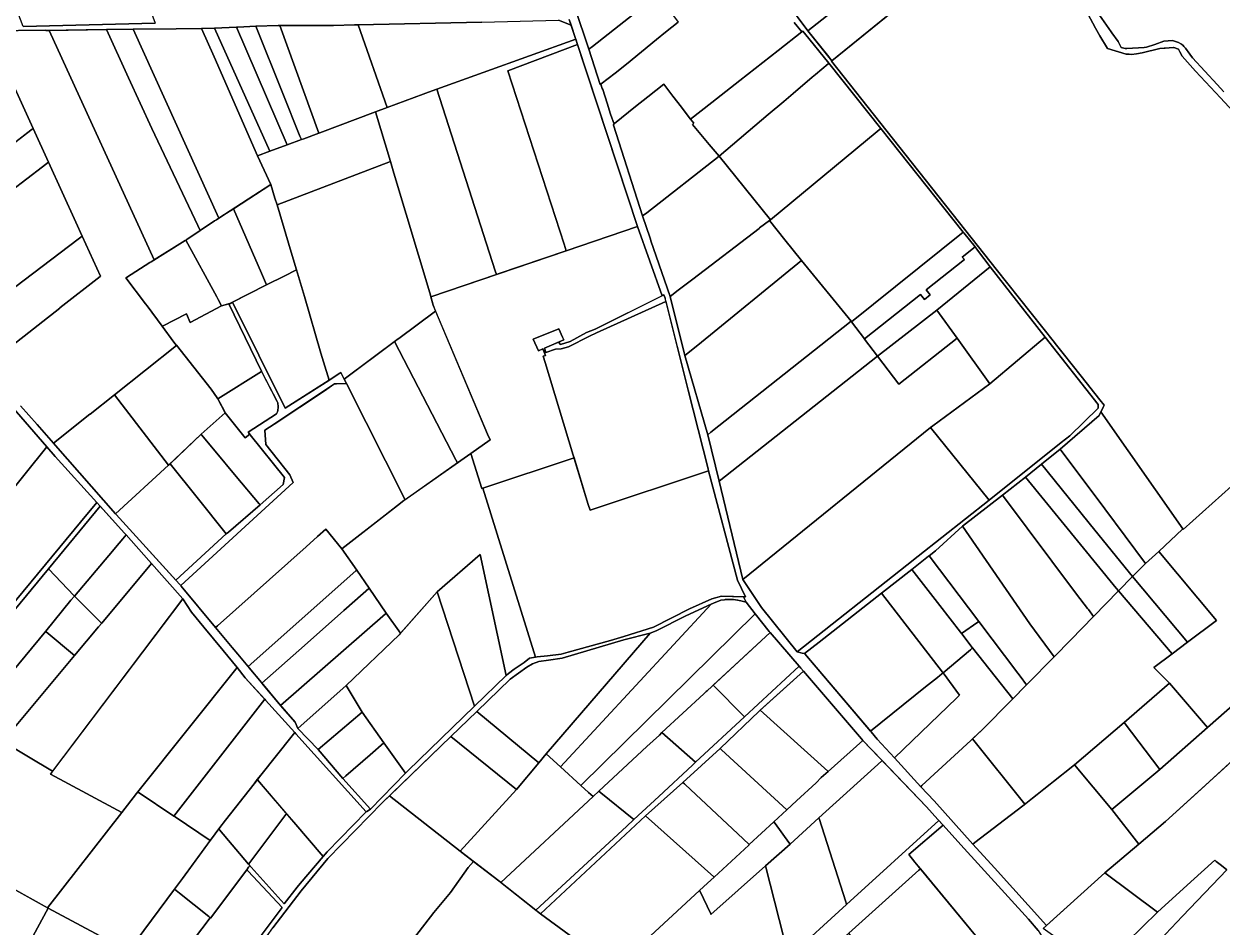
# Model space of a CAD drawing. Header units: metres. Extents: x 3 to 1005126, y 39 to 4383651.
# Drawn here: x 489042 to 489941, y 4372436 to 4373113 of the extents above; entities that cross this region are included whole.
import ezdxf

# ---------------------------------------------------------------- set-up
doc = ezdxf.new("R2010")
doc.units = ezdxf.units.M
doc.header["$MEASUREMENT"] = 0
doc.layers.add('TM_Llucmajor', color=7, linetype='Continuous')

msp = doc.modelspace()

# ---------------------------------------------------------------- linework, layer by layer
at = {"layer": 'TM_Llucmajor', "linetype": 'Continuous', "flags": 128}
for points in [[(489466.12, 4373094.5), (489445.06, 4373157.27), (489450.49, 4373161.55), (489488.74, 4373191.67), (489533.28, 4373226.75), (489571.75, 4373181.28), (489570.03, 4373179.78), (489522.2, 4373138.72), (489518.29, 4373135.37), (489512.29, 4373130.65), (489488.84, 4373112.22), (489468.9, 4373096.55), (489466.12, 4373094.5)], [(489630.4, 4373108.35), (489615.32, 4373128.91), (489714.5, 4373206.48), (489741.93, 4373227.94), (489742.4, 4373227.52), (489761.41, 4373211.35), (489630.4, 4373108.35)], [(489648.49, 4373085.86), (489630.4, 4373108.35), (489761.41, 4373211.35), (489762.09, 4373210.85), (489764.23, 4373209.04), (489776.24, 4373199.17), (489782.16, 4373194.3), (489648.49, 4373085.86)], [(489041.53, 4373111.61), (489019.68, 4373168.96), (489119.63, 4373171.32), (489140.74, 4373114.18), (489041.53, 4373111.61)], [(489474.78, 4373067.93), (489466.12, 4373094.5), (489468.9, 4373096.55), (489488.84, 4373112.22), (489512.29, 4373130.65), (489518.29, 4373135.37), (489533.29, 4373114.9), (489523.79, 4373107.27), (489517.06, 4373101.82), (489494.39, 4373083.35), (489486.02, 4373076.64), (489475.49, 4373068.49), (489475.15, 4373068.22), (489474.78, 4373067.93)], [(489216.29, 4373111.76), (489236.51, 4373061.33), (489249.36, 4373029.26), (489250.41, 4373026.65), (489239.81, 4373022.8), (489201.78, 4373111.08), (489202.78, 4373111.12), (489216.29, 4373111.76)], [(489236.51, 4373061.33), (489216.29, 4373111.76), (489233.03, 4373112.31), (489234.39, 4373112.35), (489263.59, 4373031.46), (489252.23, 4373027.32), (489250.41, 4373026.65), (489249.36, 4373029.26), (489236.51, 4373061.33)], [(489290.3, 4373112.71), (489293.11, 4373112.77), (489314.77, 4373050.87), (489306.12, 4373047.6), (489264.41, 4373031.76), (489263.59, 4373031.46), (489234.39, 4373112.35), (489274.6, 4373112.35), (489290.3, 4373112.71)], [(489314.77, 4373050.87), (489293.11, 4373112.77), (489385.79, 4373114.9), (489443.49, 4373116.22), (489452.91, 4373112.47), (489456.18, 4373102.55), (489456.34, 4373102.08), (489351.98, 4373064.49), (489345.8, 4373062.23), (489341.75, 4373060.75), (489314.77, 4373050.87)], [(489140.02, 4372936.38), (489061.15, 4373108.68), (489104.07, 4373109.3), (489120.72, 4373073.11), (489138.23, 4373035.06), (489172.68, 4372962.21), (489174.13, 4372959.05), (489174.48, 4372958.4), (489164.4, 4372951.69), (489164.32, 4372951.64), (489163.67, 4372951.24), (489163.33, 4372951.02), (489140.02, 4372936.38)], [(489186.75, 4372966.44), (489185.3, 4372965.59), (489174.48, 4372958.4), (489174.13, 4372959.05), (489172.68, 4372962.21), (489138.23, 4373035.06), (489120.72, 4373073.11), (489104.07, 4373109.3), (489124.1, 4373109.51), (489188.59, 4372967.64), (489186.75, 4372966.44)], [(489188.59, 4372967.64), (489124.1, 4373109.51), (489156.48, 4373109.84), (489175.49, 4373110.04), (489175.5, 4373110.04), (489184.87, 4373088.77), (489217.58, 4373014.53), (489227.41, 4372993.08), (489188.59, 4372967.64)], [(489185.12, 4373110.42), (489185.34, 4373110.43), (489226.89, 4373018.01), (489226.7, 4373017.94), (489217.58, 4373014.53), (489184.87, 4373088.77), (489175.5, 4373110.04), (489185.12, 4373110.42)], [(489226.89, 4373018.01), (489185.34, 4373110.43), (489201.78, 4373111.08), (489239.81, 4373022.8), (489226.89, 4373018.01)], [(489627.95, 4373106.56), (489646.15, 4373084), (489645.72, 4373083.63), (489636.24, 4373075.57), (489633.79, 4373073.48), (489619.47, 4373061.3), (489612.51, 4373055.38), (489600.87, 4373045.48), (489564.02, 4373014.14), (489556.55, 4373023), (489543.84, 4373038.07), (489544.92, 4373038.94), (489542.51, 4373042.06), (489558.4, 4373054.58), (489579.44, 4373071.02), (489608.24, 4373093.48), (489625.98, 4373107.46), (489626.77, 4373108.08), (489627.95, 4373106.56)], [(489456.34, 4373102.08), (489457.67, 4373098.02), (489405.35, 4373078.4), (489447.65, 4372948.19), (489449.26, 4372943.25), (489398.05, 4372925.82), (489396.85, 4372925.42), (489395.94, 4372928.23), (489351.98, 4373064.49), (489456.34, 4373102.08)], [(489457.67, 4373098.02), (489502.72, 4372961.45), (489449.26, 4372943.25), (489447.65, 4372948.19), (489405.35, 4373078.4), (489457.67, 4373098.02)], [(489602.44, 4372966.44), (489564.02, 4373014.14), (489600.87, 4373045.48), (489612.51, 4373055.38), (489619.47, 4373061.3), (489633.79, 4373073.48), (489636.24, 4373075.57), (489645.72, 4373083.63), (489646.15, 4373084), (489685.3, 4373035.04), (489682.62, 4373032.83), (489602.44, 4372966.44)], [(489032.92, 4373070.8), (489049.22, 4373034.94), (489047.47, 4373033.79), (489016.57, 4373010.03), (488994.9, 4373056.3), (488996.52, 4373056.91), (489007.06, 4373060.91), (489011.5, 4373062.59), (489031.89, 4373070.33), (489032.92, 4373070.8)], [(489543.84, 4373038.07), (489556.55, 4373023), (489564.02, 4373014.14), (489509.68, 4372971.69), (489506.34, 4372969.48), (489484.64, 4373037.62), (489484.55, 4373037.92), (489485.09, 4373038.36), (489485.43, 4373038.64), (489501.26, 4373051.48), (489510.48, 4373058.75), (489522.34, 4373068.2), (489529.29, 4373059.16), (489535.63, 4373051.02), (489540.71, 4373044.37), (489542.51, 4373042.06), (489544.92, 4373038.94), (489543.84, 4373038.07)], [(489395.94, 4372928.23), (489396.85, 4372925.42), (489347.64, 4372908.67), (489346.88, 4372911.55), (489338.35, 4372940), (489319.89, 4373001.54), (489317.26, 4373010.32), (489306.12, 4373047.6), (489314.77, 4373050.87), (489341.75, 4373060.75), (489345.8, 4373062.23), (489351.98, 4373064.49), (489395.94, 4372928.23)], [(489227.41, 4372993.08), (489217.58, 4373014.53), (489226.7, 4373017.94), (489239.81, 4373022.8), (489250.41, 4373026.65), (489252.23, 4373027.32), (489263.59, 4373031.46), (489264.41, 4373031.76), (489306.12, 4373047.6), (489317.26, 4373010.32), (489232.17, 4372977.64), (489230.64, 4372982.73), (489227.41, 4372993.08)], [(488992.9, 4372957.84), (488992.46, 4372957.5), (488955.93, 4372929.4), (488953.24, 4372927.33), (488952.18, 4372926.52), (488934.51, 4372946.89), (488958.67, 4372965.39), (488973.15, 4372976.62), (488985.11, 4372985.9), (488984.51, 4372985.37), (489047.47, 4373033.79), (489049.22, 4373034.94), (489060.68, 4373009.73), (489056.16, 4373006.27), (489020.75, 4372979.27), (488992.9, 4372957.84)], [(489613.25, 4372951.56), (489601.7, 4372965.89), (489602.44, 4372966.44), (489682.62, 4373032.83), (489685.3, 4373035.04), (489747.14, 4372957.3), (489663.25, 4372889.97), (489662.96, 4372890.35), (489625.86, 4372935.93), (489613.25, 4372951.56)], [(489512.17, 4372952.58), (489506.34, 4372969.48), (489509.68, 4372971.69), (489564.02, 4373014.14), (489602.44, 4372966.44), (489601.7, 4372965.89), (489594.34, 4372960.39), (489593.87, 4372960.03), (489544.11, 4372921.88), (489533.29, 4372913.57), (489527.22, 4372908.92), (489516.8, 4372939.15), (489512.77, 4372950.82), (489512.74, 4372950.92), (489512.17, 4372952.58)], [(489028.94, 4372910.91), (488992.9, 4372957.84), (489020.75, 4372979.27), (489056.16, 4373006.27), (489060.68, 4373009.73), (489081.08, 4372964.82), (489085.88, 4372954.26), (489085.81, 4372954.21), (489083, 4372951.99), (489028.94, 4372910.91)], [(489271.68, 4372846.46), (489271.3, 4372846.21), (489267, 4372859.91), (489264.97, 4372866.39), (489252.84, 4372909.03), (489246.81, 4372929.02), (489244.33, 4372937.28), (489240.82, 4372948.92), (489232.17, 4372977.64), (489317.26, 4373010.32), (489319.89, 4373001.54), (489338.35, 4372940), (489346.88, 4372911.55), (489349.34, 4372902.33), (489351.15, 4372898.02), (489323.68, 4372877.51), (489323.1, 4372877.08), (489282.59, 4372846.84), (489280.06, 4372851.84), (489279.38, 4372851.39), (489273.49, 4372847.61), (489271.68, 4372846.46)], [(489232.17, 4372977.64), (489240.82, 4372948.92), (489244.33, 4372937.28), (489246.81, 4372929.02), (489246.21, 4372928.72), (489237.95, 4372924.52), (489224.31, 4372917.58), (489222.8, 4372921.06), (489220.43, 4372926.53), (489199.5, 4372974.79), (489227.41, 4372993.08), (489230.64, 4372982.73), (489232.17, 4372977.64)], [(489196.79, 4372903.59), (489190.62, 4372901.95), (489188.07, 4372906.61), (489186.94, 4372908.69), (489163.67, 4372951.24), (489164.32, 4372951.64), (489164.4, 4372951.69), (489185.3, 4372965.59), (489186.75, 4372966.44), (489188.59, 4372967.64), (489192.04, 4372969.9), (489192.37, 4372970.12), (489199.5, 4372974.79), (489220.43, 4372926.53), (489222.8, 4372921.06), (489224.31, 4372917.58), (489196.79, 4372903.59)], [(489390.21, 4372805.52), (489349.34, 4372902.33), (489347.64, 4372908.67), (489449.26, 4372943.25), (489502.72, 4372961.45), (489521.12, 4372909.38), (489470.96, 4372884.41), (489464.39, 4372881.78), (489452.21, 4372875.21), (489444.92, 4372872.82), (489443.31, 4372874.59), (489447.39, 4372876.36), (489446.46, 4372878.39), (489443.63, 4372884.57), (489424.43, 4372876.9), (489428.37, 4372868.06), (489431.76, 4372869.57), (489433.64, 4372864.67), (489431.99, 4372864.05), (489433.41, 4372859.35), (489454.4, 4372789.95), (489455.08, 4372787.71), (489386.52, 4372764.96), (489385.87, 4372764.74), (489377.51, 4372791.04), (489392.01, 4372801.26), (489390.21, 4372805.52)], [(489537.72, 4372866.56), (489527.22, 4372908.92), (489533.29, 4372913.57), (489544.11, 4372921.88), (489593.87, 4372960.03), (489594.34, 4372960.39), (489601.7, 4372965.89), (489613.25, 4372951.56), (489625.86, 4372935.93), (489548, 4372872.43), (489538.27, 4372864.65), (489537.72, 4372866.56)], [(489085.88, 4372954.26), (489099.59, 4372924.09), (489099.32, 4372923.88), (489069.23, 4372900.32), (489069.18, 4372900.28), (489013.16, 4372856.42), (489001.85, 4372870.11), (488999.4, 4372874.28), (488992.31, 4372882.43), (489028.94, 4372910.91), (489083, 4372951.99), (489085.81, 4372954.21), (489085.88, 4372954.26)], [(489146.01, 4372886.59), (489134.73, 4372901.89), (489133.48, 4372903.52), (489118.63, 4372922.93), (489119.18, 4372923.28), (489136.81, 4372934.36), (489137.67, 4372934.9), (489163.33, 4372951.02), (489163.67, 4372951.24), (489186.94, 4372908.69), (489188.07, 4372906.61), (489190.62, 4372901.95), (489167.09, 4372889.51), (489164.19, 4372895.84), (489146.24, 4372886.71), (489146.01, 4372886.59)], [(489673.04, 4372877.14), (489663.25, 4372889.97), (489747.14, 4372957.3), (489747.52, 4372956.83), (489756, 4372946.22), (489746.39, 4372938.56), (489747.98, 4372936.57), (489719.28, 4372913.81), (489722.31, 4372910.26), (489718.1, 4372906.69), (489714.96, 4372910.38), (489673.04, 4372877.14)], [(489673.14, 4372877), (489673.04, 4372877.14), (489714.96, 4372910.38), (489718.1, 4372906.69), (489722.31, 4372910.26), (489719.28, 4372913.81), (489747.98, 4372936.57), (489746.39, 4372938.56), (489756, 4372946.22), (489757.96, 4372943.77), (489767.42, 4372931.13), (489727.21, 4372898.69), (489682.69, 4372864.05), (489673.14, 4372877)], [(489555.4, 4372805.15), (489538.27, 4372864.65), (489548, 4372872.43), (489625.86, 4372935.93), (489662.96, 4372890.35), (489557.82, 4372807.06), (489555.4, 4372805.15)], [(489271.3, 4372846.21), (489238.32, 4372825.01), (489198.68, 4372904.56), (489224.31, 4372917.58), (489237.95, 4372924.52), (489246.21, 4372928.72), (489246.81, 4372929.02), (489252.84, 4372909.03), (489264.97, 4372866.39), (489267, 4372859.91), (489271.3, 4372846.21)], [(489742.61, 4372877.61), (489727.21, 4372898.69), (489767.42, 4372931.13), (489808.51, 4372878.28), (489766.99, 4372843.49), (489742.61, 4372877.61)], [(489238.32, 4372825.01), (489271.68, 4372846.46), (489273.49, 4372847.61), (489279.38, 4372851.39), (489280.06, 4372851.84), (489282.59, 4372846.84), (489284.22, 4372843.6), (489276.69, 4372843.33), (489275.4, 4372843.28), (489273.1, 4372841.76), (489229.92, 4372813.21), (489223.12, 4372808.72), (489223.69, 4372797.93), (489241.66, 4372775.02), (489244.28, 4372769.26), (489159.86, 4372691.9), (489159.67, 4372692.14), (489158.91, 4372693.08), (489156.3, 4372695.95), (489194.09, 4372730.7), (489195.63, 4372732.03), (489219.45, 4372752.63), (489236.81, 4372767.9), (489236.83, 4372767.92), (489237.74, 4372772.98), (489211.98, 4372805.15), (489210.42, 4372807.09), (489231.84, 4372820.86), (489232.44, 4372822.26), (489232.77, 4372823.38), (489232.85, 4372823.74), (489233.06, 4372825.25), (489233.08, 4372826.78), (489232.89, 4372828.3), (489232.71, 4372829.13), (489232.22, 4372830.08), (489220.43, 4372852.96), (489196.09, 4372903.41), (489196.79, 4372903.59), (489197.16, 4372903.78), (489198.68, 4372904.56), (489238.32, 4372825.01)], [(489523.96, 4372905.16), (489540.75, 4372838.71), (489555.71, 4372779.47), (489556.08, 4372778), (489467.16, 4372748.48), (489465.66, 4372752.73), (489454.4, 4372789.95), (489433.41, 4372859.35), (489431.99, 4372864.05), (489433.64, 4372864.67), (489431.76, 4372869.57), (489428.37, 4372868.06), (489424.43, 4372876.9), (489443.63, 4372884.57), (489446.46, 4372878.39), (489447.39, 4372876.36), (489432.86, 4372870.06), (489433.93, 4372866.93), (489441.1, 4372869.48), (489445.28, 4372869.72), (489451.01, 4372871.03), (489466.57, 4372879.19), (489472.04, 4372881.66), (489523.96, 4372905.16)], [(489522.55, 4372910.09), (489522.93, 4372908.89), (489523.34, 4372907.61), (489523.56, 4372906.76), (489523.96, 4372905.16), (489472.04, 4372881.66), (489466.57, 4372879.19), (489451.01, 4372871.03), (489445.28, 4372869.72), (489441.1, 4372869.48), (489433.93, 4372866.93), (489432.86, 4372870.06), (489443.31, 4372874.59), (489444.92, 4372872.82), (489452.21, 4372875.21), (489464.39, 4372881.78), (489470.96, 4372884.41), (489522.55, 4372910.09)], [(489190.62, 4372901.95), (489196.09, 4372903.41), (489220.43, 4372852.96), (489220.58, 4372852.66), (489187.65, 4372832.2), (489187.26, 4372832.93), (489182.73, 4372839.26), (489156.84, 4372872.27), (489156.66, 4372872.13), (489154.81, 4372874.65), (489146.01, 4372886.59), (489146.24, 4372886.71), (489164.19, 4372895.84), (489167.09, 4372889.51), (489190.62, 4372901.95)], [(489390.21, 4372805.52), (489392.01, 4372801.26), (489377.51, 4372791.04), (489367.65, 4372784.09), (489366.47, 4372786.37), (489320.44, 4372875.1), (489323.1, 4372877.08), (489323.68, 4372877.51), (489351.15, 4372898.02), (489390.21, 4372805.52)], [(489698.72, 4372843.15), (489682.69, 4372864.05), (489727.21, 4372898.69), (489742.61, 4372877.61), (489698.72, 4372843.15)], [(489564.08, 4372770.44), (489555.4, 4372805.15), (489557.82, 4372807.06), (489662.96, 4372890.35), (489663.25, 4372889.97), (489673.04, 4372877.14), (489673.14, 4372877), (489682.69, 4372864.05), (489564.08, 4372770.44)], [(489581.73, 4372696.54), (489564.08, 4372770.44), (489682.69, 4372864.05), (489698.72, 4372843.15), (489742.61, 4372877.61), (489766.99, 4372843.49), (489724.29, 4372811.83), (489722.64, 4372810.5), (489581.73, 4372696.54)], [(489766.6, 4372756), (489722.64, 4372810.5), (489724.29, 4372811.83), (489766.99, 4372843.49), (489808.51, 4372878.28), (489848.28, 4372827.81), (489848.45, 4372824.99), (489827.01, 4372804.43), (489820.59, 4372799.27), (489766.6, 4372756)], [(489187.65, 4372832.2), (489192.38, 4372823.37), (489193.33, 4372821.59), (489175.12, 4372805.49), (489150.71, 4372782.29), (489110.25, 4372835.21), (489156.66, 4372872.13), (489156.84, 4372872.27), (489182.73, 4372839.26), (489187.26, 4372832.93), (489187.65, 4372832.2)], [(489284.22, 4372843.6), (489282.59, 4372846.84), (489320.44, 4372875.1), (489366.47, 4372786.37), (489367.65, 4372784.09), (489328.33, 4372756.37), (489284.22, 4372843.6)], [(489208.16, 4372802.79), (489193.33, 4372821.59), (489187.65, 4372832.2), (489220.58, 4372852.66), (489232.22, 4372830.08), (489232.71, 4372829.13), (489232.89, 4372828.3), (489233.08, 4372826.78), (489233.06, 4372825.25), (489232.85, 4372823.74), (489232.77, 4372823.38), (489232.44, 4372822.26), (489231.84, 4372820.86), (489210.42, 4372807.09), (489211.66, 4372805.55), (489208.16, 4372802.79)], [(489268.86, 4372734.39), (489262.58, 4372728.76), (489254.03, 4372721.12), (489187.57, 4372661.69), (489185.91, 4372660.43), (489160.18, 4372691.52), (489159.86, 4372691.9), (489244.28, 4372769.26), (489241.66, 4372775.02), (489223.69, 4372797.93), (489223.12, 4372808.72), (489229.92, 4372813.21), (489267.73, 4372838.21), (489273.1, 4372841.76), (489275.4, 4372843.28), (489276.69, 4372843.33), (489284.22, 4372843.6), (489328.33, 4372756.37), (489327.43, 4372755.73), (489322.56, 4372751.96), (489313.21, 4372744.71), (489280.88, 4372719.63), (489268.86, 4372734.39)], [(489059.43, 4372796.07), (488975.88, 4372692.26), (488957.33, 4372709.53), (488943.76, 4372722.16), (488935.93, 4372729.46), (488971.27, 4372774.19), (488985.92, 4372792.74), (489023.48, 4372837.43), (489059.43, 4372796.07)], [(489150.71, 4372782.29), (489111.01, 4372745.83), (489065.91, 4372797.17), (489064.47, 4372798.79), (489091.81, 4372820.54), (489091.85, 4372820.57), (489110.25, 4372835.21), (489150.71, 4372782.29)], [(489208.16, 4372802.79), (489211.66, 4372805.55), (489211.98, 4372805.15), (489237.74, 4372772.98), (489236.83, 4372767.92), (489236.81, 4372767.9), (489219.45, 4372752.63), (489218.83, 4372753.37), (489201.59, 4372773.94), (489185.75, 4372792.82), (489175.51, 4372805.03), (489175.12, 4372805.49), (489193.33, 4372821.59), (489208.16, 4372802.79)], [(489849.11, 4372819.62), (489850.4, 4372822.24), (489911.89, 4372734.56), (489911.62, 4372734.31), (489893.93, 4372717.62), (489883.84, 4372708.57), (489853.49, 4372749.48), (489819.77, 4372794.32), (489849.11, 4372819.62)], [(489595.74, 4372675.47), (489581.73, 4372696.54), (489722.64, 4372810.5), (489766.6, 4372756), (489713.27, 4372713.94), (489704.85, 4372707.31), (489622.45, 4372642.32), (489595.74, 4372675.47)], [(489999.93, 4372813.23), (490033.53, 4372773.45), (490058.55, 4372743.07), (490081.68, 4372718.63), (489930.42, 4372585.41), (489902.01, 4372618.72), (489890.12, 4372630.49), (489903.82, 4372640.76), (489915.38, 4372649.43), (489937.17, 4372665.78), (489893.93, 4372717.62), (489911.62, 4372734.31), (489911.89, 4372734.56), (489912.3, 4372733.97), (489955.79, 4372773.09), (489971.21, 4372787.01), (489989.75, 4372803.92), (489999.93, 4372813.23)], [(489195.63, 4372732.03), (489194.09, 4372730.7), (489172.13, 4372758.17), (489151.93, 4372783.45), (489175.12, 4372805.49), (489175.51, 4372805.03), (489185.75, 4372792.82), (489201.59, 4372773.94), (489218.83, 4372753.37), (489219.45, 4372752.63), (489195.63, 4372732.03)], [(489096.94, 4372754.34), (489084.6, 4372739.47), (489015.11, 4372655.73), (488981.67, 4372686.86), (488979.6, 4372688.8), (488976.27, 4372691.9), (488975.88, 4372692.26), (489059.43, 4372796.07), (489065.77, 4372788.78), (489096.94, 4372754.34)], [(489291.97, 4372703.55), (489280.88, 4372719.63), (489322.56, 4372751.96), (489327.43, 4372755.73), (489377.51, 4372791.04), (489385.87, 4372764.74), (489386.52, 4372764.96), (489426.22, 4372638.22), (489421.71, 4372637.46), (489417.67, 4372634.31), (489410.23, 4372629.14), (489405.76, 4372626.04), (489404.17, 4372624.37), (489384.66, 4372715.26), (489352.35, 4372687.2), (489324.94, 4372656.36), (489314.18, 4372671.32), (489301.31, 4372690), (489291.97, 4372703.55)], [(489455.08, 4372787.71), (489465.66, 4372752.73), (489467.16, 4372748.48), (489556.08, 4372778), (489577.72, 4372695.95), (489583.74, 4372683.48), (489565.71, 4372684.12), (489558.45, 4372681.95), (489541.76, 4372674.44), (489514.62, 4372660.75), (489492.53, 4372653.83), (489482.35, 4372650.74), (489450.74, 4372641.97), (489445.51, 4372640.41), (489435.24, 4372639.15), (489427.45, 4372638.42), (489426.22, 4372638.22), (489386.52, 4372764.96), (489455.08, 4372787.71)], [(489845.9, 4372733.44), (489805.88, 4372783.09), (489819.77, 4372794.32), (489853.49, 4372749.48), (489883.84, 4372708.57), (489874.2, 4372698.7), (489845.9, 4372733.44)], [(489156.3, 4372695.95), (489111.49, 4372745.26), (489111.01, 4372745.83), (489150.71, 4372782.29), (489151.93, 4372783.45), (489172.13, 4372758.17), (489194.09, 4372730.7), (489156.3, 4372695.95)], [(489861.97, 4372689.95), (489793.98, 4372773.35), (489805.88, 4372783.09), (489845.9, 4372733.44), (489874.2, 4372698.7), (489863.64, 4372687.91), (489861.97, 4372689.95)], [(489832.05, 4372685.54), (489776.6, 4372759.9), (489793.98, 4372773.35), (489861.97, 4372689.95), (489863.64, 4372687.91), (489845, 4372668.84), (489841.06, 4372673.91), (489840.41, 4372674.75), (489832.05, 4372685.54)], [(489797.12, 4372663.14), (489746.66, 4372736.59), (489776.6, 4372759.9), (489832.05, 4372685.54), (489840.41, 4372674.75), (489841.06, 4372673.91), (489845, 4372668.84), (489827.89, 4372651.33), (489815.35, 4372638.5), (489797.12, 4372663.14)], [(489117.79, 4372731.29), (489118.93, 4372730.04), (489118.99, 4372729.97), (489116.54, 4372727.08), (489113.75, 4372723.79), (489105.94, 4372714.58), (489080.09, 4372684.1), (489079.98, 4372684.22), (489060.56, 4372704.55), (489099.47, 4372751.54), (489117.79, 4372731.29)], [(489210.57, 4372631.1), (489202.81, 4372640.41), (489198.45, 4372645.58), (489185.91, 4372660.43), (489187.57, 4372661.69), (489254.03, 4372721.12), (489262.58, 4372728.76), (489268.86, 4372734.39), (489280.88, 4372719.63), (489291.97, 4372703.55), (489291.4, 4372703.03), (489210.57, 4372631.1)], [(489795.14, 4372617.86), (489794.71, 4372617.43), (489789.87, 4372623.84), (489788.14, 4372626.13), (489758.78, 4372665), (489721.52, 4372714.34), (489726.27, 4372718.07), (489746.66, 4372736.59), (489797.12, 4372663.14), (489815.35, 4372638.5), (489795.14, 4372617.86)], [(489118.99, 4372729.97), (489135.91, 4372710.9), (489137.96, 4372708.59), (489100.59, 4372663.73), (489100.53, 4372663.8), (489080.09, 4372684.1), (489105.94, 4372714.58), (489113.75, 4372723.79), (489116.54, 4372727.08), (489118.99, 4372729.97)], [(490096.94, 4372691.37), (490053.51, 4372652.89), (490020.91, 4372624.01), (489996.91, 4372601.91), (489953.64, 4372564.78), (489898.89, 4372514.77), (489878.82, 4372497.84), (489858.58, 4372523.89), (489894.6, 4372554.02), (489930.42, 4372585.41), (490081.68, 4372718.63), (490102.56, 4372696.35), (490096.94, 4372691.37)], [(489915.38, 4372649.43), (489874.2, 4372698.7), (489883.84, 4372708.57), (489893.93, 4372717.62), (489937.17, 4372665.78), (489915.38, 4372649.43)], [(489063.78, 4372552.71), (489026.33, 4372574.84), (489080.27, 4372639.55), (489098.28, 4372660.96), (489100.59, 4372663.73), (489137.96, 4372708.59), (489161.57, 4372681.99), (489063.78, 4372552.71)], [(489380.36, 4372601.57), (489352.35, 4372687.2), (489384.66, 4372715.26), (489404.17, 4372624.37), (489380.36, 4372601.57)], [(489720.99, 4372713.93), (489721.52, 4372714.34), (489758.78, 4372665), (489758.08, 4372664.51), (489745.8, 4372656.03), (489745.13, 4372656.89), (489729.57, 4372676.98), (489708.53, 4372704.14), (489720.99, 4372713.93)], [(489058.56, 4372657.65), (489022.54, 4372614.47), (489022.13, 4372613.98), (488997.32, 4372628.09), (488998.34, 4372629.43), (488998.6, 4372629.73), (489003.43, 4372635.58), (489017.94, 4372653.1), (489060.56, 4372704.55), (489079.98, 4372684.22), (489080.09, 4372684.1), (489077.39, 4372680.91), (489058.56, 4372657.65)], [(489210.57, 4372631.1), (489291.4, 4372703.03), (489291.97, 4372703.55), (489301.31, 4372690), (489300.97, 4372689.71), (489284.42, 4372675.04), (489282.4, 4372673.25), (489252.7, 4372646.95), (489220.85, 4372618.75), (489220.5, 4372619.17), (489211.35, 4372630.16), (489210.57, 4372631.1)], [(489745.8, 4372656.03), (489745.99, 4372655.79), (489753.92, 4372645.55), (489754.17, 4372645.22), (489752.51, 4372643.82), (489731.95, 4372626.53), (489731.57, 4372627.03), (489685.84, 4372686.33), (489708.53, 4372704.14), (489729.57, 4372676.98), (489745.13, 4372656.89), (489745.8, 4372656.03)], [(489903.82, 4372640.76), (489863.64, 4372687.91), (489874.2, 4372698.7), (489915.38, 4372649.43), (489903.82, 4372640.76)], [(489300.97, 4372689.71), (489301.31, 4372690), (489314.18, 4372671.32), (489313.59, 4372670.82), (489234.88, 4372601.97), (489233.96, 4372603.02), (489233.83, 4372603.18), (489220.85, 4372618.75), (489252.7, 4372646.95), (489282.4, 4372673.25), (489284.42, 4372675.04), (489300.97, 4372689.71)], [(489077.39, 4372680.91), (489080.09, 4372684.1), (489100.53, 4372663.8), (489100.59, 4372663.73), (489098.28, 4372660.96), (489080.27, 4372639.55), (489058.94, 4372657.33), (489058.56, 4372657.65), (489077.39, 4372680.91)], [(489115.61, 4372521.7), (489089.11, 4372535.8), (489062.14, 4372550.53), (489161.57, 4372681.99), (489168.05, 4372672.04), (489177.27, 4372660.78), (489191.71, 4372643.15), (489202.2, 4372630.35), (489127.59, 4372537.05), (489126.61, 4372535.82), (489115.61, 4372521.7)], [(489296.04, 4372596.92), (489284.1, 4372616.93), (489323.8, 4372655.08), (489352.35, 4372687.2), (489380.36, 4372601.57), (489330.43, 4372553), (489328.59, 4372551.21), (489312.43, 4372573.84), (489296.04, 4372596.92)], [(489577.85, 4372681.07), (489578.03, 4372681.04), (489581.16, 4372680.36), (489584.13, 4372679.45), (489591.1, 4372670.68), (489460.05, 4372541.98), (489444.84, 4372555.83), (489557.9, 4372677.97), (489559.7, 4372678.81), (489565.27, 4372680.99), (489567.97, 4372681.37), (489568.45, 4372681.42), (489571.65, 4372681.57), (489574.85, 4372681.45), (489577.85, 4372681.07)], [(489677.61, 4372582.59), (489628.18, 4372640.68), (489627.99, 4372640.91), (489639.02, 4372649.57), (489685.84, 4372686.33), (489731.57, 4372627.03), (489731.95, 4372626.53), (489729.55, 4372624.52), (489727.84, 4372623.08), (489718.94, 4372615.9), (489677.61, 4372582.59)], [(489754.69, 4372577.45), (489761.53, 4372583.83), (489783.11, 4372605.68), (489795.14, 4372617.86), (489815.35, 4372638.5), (489827.89, 4372651.33), (489845, 4372668.84), (489863.64, 4372687.91), (489903.82, 4372640.76), (489890.12, 4372630.49), (489902.01, 4372618.72), (489867.94, 4372589.26), (489830.76, 4372557.38), (489794.12, 4372528.45), (489793.36, 4372527.85), (489754.2, 4372576.99), (489754.69, 4372577.45)], [(489313.59, 4372670.82), (489314.18, 4372671.32), (489324.94, 4372656.36), (489323.8, 4372655.08), (489284.1, 4372616.93), (489247.76, 4372584.58), (489245.89, 4372589.36), (489234.88, 4372601.97), (489313.59, 4372670.82)], [(489557.9, 4372677.97), (489444.84, 4372555.83), (489434.16, 4372565.55), (489512.3, 4372656.35), (489516.62, 4372657.89), (489538.87, 4372669.13), (489557.9, 4372677.97)], [(489601.72, 4372657.35), (489602.26, 4372656.72), (489558.58, 4372616.32), (489555.02, 4372613.02), (489554.31, 4372612.36), (489552.38, 4372610.58), (489521.07, 4372581.61), (489519.1, 4372579.79), (489509.81, 4372571.19), (489473.65, 4372537.55), (489469.34, 4372533.54), (489466.01, 4372536.57), (489460.05, 4372541.98), (489591.1, 4372670.68), (489601.62, 4372657.47), (489601.72, 4372657.35)], [(489794.71, 4372617.43), (489784.35, 4372606.93), (489754.17, 4372645.22), (489753.92, 4372645.55), (489745.99, 4372655.79), (489745.8, 4372656.03), (489758.08, 4372664.51), (489758.78, 4372665), (489788.14, 4372626.13), (489789.87, 4372623.84), (489794.71, 4372617.43)], [(488997.32, 4372628.09), (489022.13, 4372613.98), (489022.54, 4372614.47), (489058.56, 4372657.65), (489058.94, 4372657.33), (489080.27, 4372639.55), (489026.33, 4372574.84), (489004.74, 4372588.15), (488979.01, 4372604.02), (488978.45, 4372604.37), (488997.28, 4372628.12), (488997.32, 4372628.09)], [(489428.58, 4372558.94), (489382.01, 4372597.46), (489407.12, 4372621.66), (489419.62, 4372630.74), (489423.79, 4372633.33), (489428.69, 4372634.91), (489435.89, 4372636.08), (489446.17, 4372637.42), (489492.53, 4372651.24), (489512.3, 4372656.35), (489434.16, 4372565.55), (489428.58, 4372558.94)], [(489582.9, 4372593.36), (489559.54, 4372617.2), (489602.26, 4372656.72), (489623.89, 4372631.48), (489582.9, 4372593.36)], [(489744.39, 4372609.71), (489731.95, 4372626.53), (489752.51, 4372643.82), (489754.17, 4372645.22), (489784.35, 4372606.93), (489783.11, 4372605.68), (489761.53, 4372583.83), (489752.76, 4372575.64), (489716.12, 4372541.83), (489715.41, 4372541.02), (489695.5, 4372562.68), (489742.17, 4372607.57), (489744.39, 4372609.71)], [(489154.77, 4372518.92), (489127.94, 4372536.81), (489127.59, 4372537.05), (489202.2, 4372630.35), (489208.37, 4372622.81), (489222.94, 4372606.64), (489154.77, 4372518.92)], [(489427.62, 4372447.38), (489426.34, 4372448.33), (489494.38, 4372511.2), (489499.89, 4372516.29), (489518.81, 4372533.77), (489543.84, 4372557.05), (489546.28, 4372559.31), (489582.9, 4372593.36), (489623.89, 4372631.48), (489625.21, 4372629.93), (489627.19, 4372627.62), (489594.33, 4372598.06), (489594.04, 4372597.8), (489564.7, 4372569.6), (489536.79, 4372544.23), (489508.59, 4372519.14), (489429.98, 4372445.62), (489427.62, 4372447.38)], [(489670.74, 4372576.99), (489671.82, 4372575.74), (489645.77, 4372552.53), (489645.52, 4372552.75), (489594.78, 4372598.47), (489627.19, 4372627.62), (489670.74, 4372576.99)], [(489744.39, 4372609.71), (489742.17, 4372607.57), (489695.5, 4372562.68), (489682.56, 4372576.77), (489677.95, 4372582.18), (489677.61, 4372582.59), (489718.94, 4372615.9), (489727.84, 4372623.08), (489729.55, 4372624.52), (489731.95, 4372626.53), (489744.39, 4372609.71)], [(489263.16, 4372568.83), (489247.76, 4372584.58), (489284.1, 4372616.93), (489296.04, 4372596.92), (489263.16, 4372568.83)], [(489558.58, 4372616.32), (489559.54, 4372617.2), (489582.9, 4372593.36), (489546.28, 4372559.31), (489521.07, 4372581.61), (489552.38, 4372610.58), (489554.31, 4372612.36), (489555.02, 4372613.02), (489558.58, 4372616.32)], [(489894.6, 4372554.02), (489867.94, 4372589.26), (489902.01, 4372618.72), (489930.42, 4372585.41), (489894.6, 4372554.02)], [(489089.11, 4372535.8), (489115.61, 4372521.7), (489059.91, 4372450.12), (489033.85, 4372464.54), (489011.02, 4372476.73), (488976.89, 4372494.94), (488953.73, 4372507.65), (488934.76, 4372516.02), (488913.53, 4372527.61), (488914.71, 4372529.91), (488941.08, 4372581.04), (488941.73, 4372582.3), (488951.22, 4372600.7), (488953.53, 4372605.17), (488964.59, 4372600.06), (488974.29, 4372597.4), (488976.78, 4372601.08), (488978.45, 4372604.37), (488979.01, 4372604.02), (489004.74, 4372588.15), (489026.33, 4372574.84), (489063.78, 4372552.71), (489062.14, 4372550.53), (489089.11, 4372535.8)], [(489182.23, 4372500.85), (489182.11, 4372500.68), (489155.63, 4372518.34), (489154.77, 4372518.92), (489222.94, 4372606.64), (489223.46, 4372606.07), (489245.48, 4372581.62), (489243.57, 4372579.19), (489220.1, 4372549.78), (489214.97, 4372543.23), (489193.5, 4372515.84), (489189.18, 4372510.33), (489182.23, 4372500.85)], [(489281.5, 4372547.06), (489263.16, 4372568.83), (489296.04, 4372596.92), (489312.43, 4372573.84), (489301.97, 4372564.81), (489283.88, 4372549.16), (489281.5, 4372547.06)], [(489411.76, 4372538.93), (489362.65, 4372578.69), (489382.01, 4372597.46), (489428.58, 4372558.94), (489411.76, 4372538.93)], [(489614.85, 4372523.68), (489565.61, 4372568.77), (489564.7, 4372569.6), (489594.04, 4372597.8), (489594.33, 4372598.06), (489594.78, 4372598.47), (489645.52, 4372552.75), (489645.77, 4372552.53), (489640.64, 4372547.96), (489636.65, 4372544), (489622.02, 4372530.3), (489614.85, 4372523.68)], [(489266.89, 4372488.62), (489244.78, 4372514.39), (489217.57, 4372546.1), (489217.38, 4372546.32), (489220.1, 4372549.78), (489243.57, 4372579.19), (489245.48, 4372581.62), (489246.24, 4372580.78), (489299.14, 4372522.07), (489269.82, 4372492.07), (489266.89, 4372488.62)], [(489519.1, 4372579.79), (489521.07, 4372581.61), (489546.28, 4372559.31), (489543.84, 4372557.05), (489518.81, 4372533.77), (489499.89, 4372516.29), (489475.18, 4372536.32), (489473.65, 4372537.55), (489509.81, 4372571.19), (489519.1, 4372579.79)], [(489858.58, 4372523.89), (489830.76, 4372557.38), (489867.94, 4372589.26), (489894.6, 4372554.02), (489858.58, 4372523.89)], [(489302.43, 4372524.15), (489281.5, 4372547.06), (489283.88, 4372549.16), (489301.97, 4372564.81), (489312.43, 4372573.84), (489328.59, 4372551.21), (489302.43, 4372524.15)], [(489369.5, 4372492.69), (489316.55, 4372534.05), (489362.65, 4372578.69), (489411.76, 4372538.93), (489369.5, 4372492.69)], [(489617.16, 4372497.91), (489616.27, 4372499.12), (489605.9, 4372513.34), (489605, 4372514.58), (489614.85, 4372523.68), (489622.02, 4372530.3), (489636.65, 4372544), (489640.64, 4372547.96), (489645.77, 4372552.53), (489671.82, 4372575.74), (489686.26, 4372560.67), (489685.8, 4372560.24), (489638.85, 4372517.61), (489617.16, 4372497.91)], [(489793.36, 4372527.85), (489792.93, 4372527.51), (489791.82, 4372526.63), (489755.94, 4372499.12), (489754.4, 4372497.95), (489725.2, 4372530.37), (489715.41, 4372541.02), (489716.12, 4372541.83), (489752.76, 4372575.64), (489753.79, 4372576.61), (489754.2, 4372576.99), (489793.36, 4372527.85)], [(489466.01, 4372536.57), (489469.34, 4372533.54), (489400.06, 4372469.22), (489398.7, 4372470.3), (489369.5, 4372492.69), (489411.76, 4372538.93), (489428.58, 4372558.94), (489434.16, 4372565.55), (489444.84, 4372555.83), (489460.05, 4372541.98), (489466.01, 4372536.57)], [(489586.53, 4372497.5), (489581.93, 4372501.82), (489538.37, 4372542.75), (489537.97, 4372543.13), (489536.79, 4372544.23), (489564.7, 4372569.6), (489565.61, 4372568.77), (489614.85, 4372523.68), (489605, 4372514.58), (489586.53, 4372497.5)], [(489728.18, 4372516.37), (489728.74, 4372515.74), (489659.63, 4372452.71), (489659.05, 4372454.51), (489638.97, 4372517.26), (489638.85, 4372517.61), (489685.8, 4372560.24), (489686.26, 4372560.67), (489719.6, 4372525.87), (489728.18, 4372516.37)], [(489809.51, 4372436.78), (489770.49, 4372480.09), (489754.4, 4372497.95), (489755.94, 4372499.12), (489791.82, 4372526.63), (489830.76, 4372557.38), (489858.58, 4372523.89), (489878.82, 4372497.84), (489853.47, 4372476.31), (489809.51, 4372436.78)], [(489217.57, 4372546.1), (489239.34, 4372520.73), (489238.87, 4372520.11), (489211.13, 4372483.1), (489210.88, 4372482.77), (489189.09, 4372508.55), (489188.44, 4372509.32), (489189.18, 4372510.33), (489193.5, 4372515.84), (489214.97, 4372543.23), (489217.38, 4372546.32), (489217.57, 4372546.1)], [(489182.11, 4372500.68), (489161.15, 4372472.08), (489155.23, 4372464.01), (489120.58, 4372417.57), (489060.46, 4372449.81), (489059.91, 4372450.12), (489115.61, 4372521.7), (489126.61, 4372535.82), (489127.59, 4372537.05), (489127.94, 4372536.81), (489154.77, 4372518.92), (489155.63, 4372518.34), (489182.11, 4372500.68)], [(489426.34, 4372448.33), (489400.06, 4372469.22), (489469.34, 4372533.54), (489473.65, 4372537.55), (489475.18, 4372536.32), (489499.89, 4372516.29), (489494.38, 4372511.2), (489426.34, 4372448.33)], [(489586.22, 4372497.21), (489560.25, 4372473.21), (489560.04, 4372473.39), (489508.59, 4372519.14), (489536.79, 4372544.23), (489537.97, 4372543.13), (489538.37, 4372542.75), (489581.93, 4372501.82), (489586.53, 4372497.5), (489586.22, 4372497.21)], [(489250.34, 4372462.83), (489270.4, 4372487.11), (489311.37, 4372529.04), (489316.55, 4372534.05), (489369.5, 4372492.69), (489379.56, 4372484.97), (489375.64, 4372480.32), (489362.24, 4372461.66), (489349.88, 4372446.64), (489330.33, 4372421.25), (489328.61, 4372416.73), (489283.2, 4372355.68), (489282.96, 4372355.36), (489209.79, 4372408.54), (489216.32, 4372417.15), (489229.05, 4372435.1), (489250.34, 4372462.83)], [(489247.32, 4372465.69), (489237.53, 4372453.2), (489212.69, 4372480.64), (489210.88, 4372482.77), (489211.13, 4372483.1), (489238.87, 4372520.11), (489239.34, 4372520.73), (489244.78, 4372514.39), (489266.89, 4372488.62), (489249.58, 4372468.3), (489247.32, 4372465.69)], [(489478.34, 4372409.63), (489451.33, 4372429.74), (489429.98, 4372445.62), (489508.59, 4372519.14), (489560.04, 4372473.39), (489560.25, 4372473.21), (489555.2, 4372468.54), (489549.32, 4372463.11), (489485.6, 4372404.23), (489478.34, 4372409.63)], [(489189.09, 4372508.55), (489210.88, 4372482.77), (489211.78, 4372481.71), (489211.75, 4372481.67), (489210.88, 4372480.52), (489209.5, 4372478.68), (489182.25, 4372442.45), (489180.98, 4372443.46), (489159, 4372461), (489155.23, 4372464.01), (489161.15, 4372472.08), (489182.23, 4372500.85), (489188.44, 4372509.32), (489189.09, 4372508.55)], [(489555.2, 4372468.54), (489560.25, 4372473.21), (489586.22, 4372497.21), (489586.53, 4372497.5), (489605, 4372514.58), (489605.9, 4372513.34), (489616.27, 4372499.12), (489617.16, 4372497.91), (489598.66, 4372481.49), (489557.76, 4372445.2), (489557.62, 4372445.5), (489549.47, 4372462.78), (489549.32, 4372463.11), (489555.2, 4372468.54)], [(489565.7, 4372344.71), (489552.19, 4372354.74), (489616.27, 4372413.17), (489659.63, 4372452.71), (489728.74, 4372515.74), (489732.02, 4372512.1), (489706.21, 4372490.01), (489710.87, 4372484.39), (489713.42, 4372481.31), (489714.96, 4372479.45), (489713.77, 4372478.37), (489661.35, 4372431.05), (489565.7, 4372344.71)], [(489617.16, 4372497.91), (489638.85, 4372517.61), (489638.97, 4372517.26), (489659.05, 4372454.51), (489659.63, 4372452.71), (489616.27, 4372413.17), (489615.87, 4372414.74), (489598.66, 4372481.49), (489617.16, 4372497.91)], [(489796.21, 4372441.51), (489803.41, 4372433.17), (489830.91, 4372389.04), (489804.48, 4372371.37), (489770.96, 4372411.84), (489757.71, 4372427.84), (489713.42, 4372481.31), (489710.87, 4372484.39), (489706.21, 4372490.01), (489732.02, 4372512.1), (489745.39, 4372497.29), (489796.21, 4372441.51)], [(489449.22, 4372426.9), (489418.26, 4372385.34), (489411.82, 4372376.7), (489392.66, 4372350.98), (489389.53, 4372346.76), (489371.33, 4372322.34), (489356.68, 4372302.71), (489354.47, 4372304.28), (489318.55, 4372329.82), (489318.41, 4372329.6), (489282.96, 4372355.36), (489283.2, 4372355.68), (489328.61, 4372416.73), (489330.33, 4372421.25), (489349.88, 4372446.64), (489362.24, 4372461.66), (489375.64, 4372480.32), (489379.56, 4372484.97), (489398.7, 4372470.3), (489426.34, 4372448.33), (489427.62, 4372447.38), (489429.98, 4372445.62), (489451.33, 4372429.74), (489449.22, 4372426.9)], [(489865.69, 4372392.69), (489849.72, 4372404.4), (489859.23, 4372413.75), (489892.8, 4372446.79), (489917.88, 4372469.51), (489935.83, 4372485.79), (489936.91, 4372484.95), (489940.89, 4372481.83), (489945.06, 4372478.57), (489911.8, 4372443.78), (489898.99, 4372430.39), (489885.22, 4372414.8), (489877.65, 4372406.22), (489872.66, 4372400.58), (489865.69, 4372392.69)], [(489182.25, 4372442.45), (489209.5, 4372478.68), (489210.49, 4372477.63), (489236.11, 4372450.43), (489185.46, 4372382.97), (489183.01, 4372384.26), (489152.58, 4372400.38), (489150.75, 4372401.36), (489182.06, 4372442.6), (489182.25, 4372442.45)], [(489552.19, 4372354.74), (489485.6, 4372404.23), (489549.32, 4372463.11), (489549.47, 4372462.78), (489557.62, 4372445.5), (489557.76, 4372445.2), (489598.66, 4372481.49), (489615.87, 4372414.74), (489616.27, 4372413.17), (489552.19, 4372354.74)], [(489701.44, 4372380.32), (489700.92, 4372380.98), (489661.35, 4372431.05), (489713.77, 4372478.37), (489714.96, 4372479.45), (489757.71, 4372427.84), (489756.41, 4372426.67), (489701.44, 4372380.32)], [(489849.72, 4372404.4), (489807.03, 4372434.56), (489853.47, 4372476.31), (489892.8, 4372446.79), (489859.23, 4372413.75), (489849.72, 4372404.4)], [(489150.75, 4372401.36), (489150.54, 4372401.46), (489121.82, 4372416.91), (489120.58, 4372417.57), (489155.23, 4372464.01), (489159, 4372461), (489180.98, 4372443.46), (489182.06, 4372442.6), (489150.75, 4372401.36)], [(489188.48, 4372380.7), (489147.66, 4372312.13), (489145.41, 4372308.32), (489124.52, 4372319.79), (489064.07, 4372352.99), (489019.64, 4372374.78), (489024.8, 4372384.28), (489060.46, 4372449.81), (489120.58, 4372417.57), (489121.82, 4372416.91), (489150.54, 4372401.46), (489152.58, 4372400.38), (489183.01, 4372384.26), (489185.46, 4372382.97), (489188.48, 4372380.7)]]:
    msp.add_lwpolyline(points, close=True, dxfattribs=at)
for points in [[(489955.79, 4372773.09), (489912.3, 4372733.97), (489911.89, 4372734.56), (489850.4, 4372822.24), (489852.49, 4372826.48), (489852.93, 4372827.37), (489849.64, 4372831.43), (489835.56, 4372849.17), (489822.1, 4372866.14), (489816.19, 4372873.57), (489815.62, 4372874.31), (489771.87, 4372929.47), (489758.61, 4372946.21), (489688.97, 4373034), (489648.19, 4373085.61), (489648.49, 4373085.86), (489648.49, 4373085.86), (489781.45, 4373193.73)], [(489445.06, 4373157.27), (489466.12, 4373094.5), (489474.78, 4373067.93), (489474.78, 4373067.93), (489475.15, 4373068.22), (489476.26, 4373065.04), (489476.57, 4373064.16), (489479.86, 4373054.13), (489482.53, 4373045.78), (489485.09, 4373038.36), (489484.55, 4373037.92), (489484.64, 4373037.62), (489506.34, 4372969.48), (489512.17, 4372952.58), (489512.74, 4372950.92), (489512.77, 4372950.82), (489516.8, 4372939.15), (489527.22, 4372908.92), (489537.72, 4372866.56), (489538.27, 4372864.65), (489555.4, 4372805.15), (489564.08, 4372770.44), (489581.73, 4372696.54), (489595.74, 4372675.47), (489622.45, 4372642.32), (489626.26, 4372641.35), (489627.99, 4372640.91), (489628.18, 4372640.68), (489677.95, 4372582.18), (489682.56, 4372576.77), (489695.5, 4372562.68), (489715.41, 4372541.02), (489725.2, 4372530.37), (489754.4, 4372497.95), (489770.49, 4372480.09), (489809.51, 4372436.78), (489807.03, 4372434.56)], [(489835.01, 4373132), (489846.35, 4373110.25), (489849.53, 4373104.46), (489855.37, 4373095.1), (489869.39, 4373090.75), (489871.71, 4373090.68), (489873.43, 4373090.64), (489877.22, 4373091.04), (489881.46, 4373091.9), (489894.68, 4373094.96), (489897.87, 4373095.27), (489898.6, 4373095.34), (489901.74, 4373095.48), (489904.97, 4373095.7), (489905.17, 4373095.71), (489908.56, 4373094.63), (489909.67, 4373092.54), (489911.46, 4373089.19), (489921.44, 4373078.08), (489940.26, 4373058.12), (489949.71, 4373047.7)], [(489949.71, 4373047.7), (489940.26, 4373058.12), (489921.44, 4373078.08), (489911.46, 4373089.19), (489909.67, 4373092.54), (489908.56, 4373094.63), (489905.17, 4373095.71), (489904.97, 4373095.7), (489901.74, 4373095.48), (489898.6, 4373095.34), (489897.87, 4373095.27), (489894.68, 4373094.96), (489881.46, 4373091.9), (489877.22, 4373091.04), (489873.43, 4373090.64), (489871.71, 4373090.68), (489869.39, 4373090.75), (489855.37, 4373095.1), (489849.53, 4373104.46), (489846.35, 4373110.25), (489835.01, 4373132)], [(489615.32, 4373128.91), (489630.4, 4373108.35), (489645.21, 4373089.94), (489645.21, 4373089.94), (489648.49, 4373085.86), (489648.19, 4373085.61), (489688.97, 4373034), (489758.61, 4372946.21), (489771.87, 4372929.47), (489815.62, 4372874.31), (489816.19, 4372873.57), (489822.1, 4372866.14), (489835.56, 4372849.17), (489849.64, 4372831.43), (489852.93, 4372827.37), (489852.49, 4372826.48), (489849.11, 4372819.62), (489819.77, 4372794.32), (489805.88, 4372783.09), (489793.98, 4372773.35), (489776.6, 4372759.9), (489746.66, 4372736.59), (489726.27, 4372718.07), (489721.52, 4372714.34), (489720.99, 4372713.93), (489708.53, 4372704.14), (489685.84, 4372686.33), (489639.02, 4372649.57), (489627.99, 4372640.91), (489626.26, 4372641.35), (489622.45, 4372642.32), (489704.85, 4372707.31), (489713.27, 4372713.94), (489766.6, 4372756), (489820.59, 4372799.27), (489827.01, 4372804.43), (489848.45, 4372824.99), (489848.28, 4372827.81), (489808.51, 4372878.28), (489767.42, 4372931.13), (489757.96, 4372943.77), (489756, 4372946.22), (489747.52, 4372956.83), (489747.14, 4372957.3), (489685.3, 4373035.04), (489646.15, 4373084), (489627.95, 4373106.56), (489626.77, 4373108.08), (489625.98, 4373107.46), (489620.34, 4373114.5)], [(489385.79, 4373114.9), (489293.11, 4373112.77), (489290.3, 4373112.71), (489274.6, 4373112.35), (489234.39, 4373112.35), (489233.03, 4373112.31), (489216.29, 4373111.76), (489202.78, 4373111.12), (489201.78, 4373111.08), (489185.12, 4373110.42), (489175.5, 4373110.04), (489175.49, 4373110.04), (489156.48, 4373109.84), (489124.1, 4373109.51), (489104.07, 4373109.3), (489058.72, 4373108.65), (489058.7, 4373108.68), (489058.67, 4373108.76), (489017.17, 4373108.25)], [(489041.53, 4373111.61), (489140.74, 4373114.18)], [(489451.5, 4373116.75), (489452.91, 4373112.47), (489443.49, 4373116.22)], [(489803.41, 4372433.17), (489796.21, 4372441.51), (489745.39, 4372497.29), (489732.02, 4372512.1), (489728.18, 4372516.37), (489719.6, 4372525.87), (489671.82, 4372575.74), (489670.74, 4372576.99), (489627.19, 4372627.62), (489625.21, 4372629.93), (489623.89, 4372631.48), (489602.26, 4372656.72), (489601.72, 4372657.35), (489601.62, 4372657.47), (489591.1, 4372670.68), (489584.13, 4372679.45), (489582.35, 4372683.53), (489583.74, 4372683.48), (489577.72, 4372695.95), (489556.08, 4372778), (489555.71, 4372779.47), (489540.75, 4372838.71), (489523.34, 4372907.61), (489522.93, 4372908.89), (489522.55, 4372910.09), (489521.12, 4372909.38), (489502.72, 4372961.45), (489456.18, 4373102.55), (489451.5, 4373116.75)], [(489620.34, 4373114.5), (489625.98, 4373107.46), (489608.24, 4373093.48), (489579.44, 4373071.02), (489558.4, 4373054.58), (489542.51, 4373042.06), (489540.71, 4373044.37), (489535.63, 4373051.02), (489529.29, 4373059.16), (489522.34, 4373068.2), (489510.48, 4373058.75), (489501.26, 4373051.48), (489485.43, 4373038.64), (489485.09, 4373038.36), (489482.53, 4373045.78), (489479.86, 4373054.13), (489476.57, 4373064.16), (489476.26, 4373065.04), (489475.15, 4373068.22), (489475.49, 4373068.49), (489486.02, 4373076.64), (489494.39, 4373083.35), (489517.06, 4373101.82), (489523.79, 4373107.27), (489533.29, 4373114.9)], [(489942.62, 4373062.46), (489937.63, 4373067.93), (489919.21, 4373087.96), (489917.15, 4373090.74), (489913.84, 4373095.21), (489912.75, 4373096.67), (489912.1, 4373097.24), (489910.86, 4373098.31), (489910.34, 4373098.59), (489908.78, 4373099.47), (489906.55, 4373100.27), (489904.1, 4373101.11), (489900.92, 4373100.91), (489897.61, 4373100.53), (489890.91, 4373098.09), (489884.64, 4373096.01), (489882.8, 4373095.9), (489869.97, 4373095.15), (489868.66, 4373095.07), (489865.78, 4373095.77), (489863.77, 4373099.85), (489863.4, 4373100.37), (489858.76, 4373106.83), (489858.15, 4373107.68), (489849.28, 4373120.09)], [(489849.28, 4373120.09), (489858.15, 4373107.68), (489858.76, 4373106.83), (489863.4, 4373100.37), (489863.77, 4373099.85), (489865.78, 4373095.77), (489868.66, 4373095.07), (489869.97, 4373095.15), (489882.8, 4373095.9), (489884.64, 4373096.01), (489890.91, 4373098.09), (489897.61, 4373100.53), (489900.92, 4373100.91), (489904.1, 4373101.11), (489906.55, 4373100.27), (489908.78, 4373099.47), (489910.34, 4373098.59), (489910.86, 4373098.31), (489912.1, 4373097.24), (489912.75, 4373096.67), (489913.84, 4373095.21), (489917.15, 4373090.74), (489919.21, 4373087.96), (489937.63, 4373067.93), (489942.62, 4373062.46)], [(489017.17, 4373108.25), (489058.67, 4373108.76), (489058.7, 4373108.68), (489058.72, 4373108.65), (489058.72, 4373108.65), (489061.15, 4373108.68), (489140.02, 4372936.38), (489137.67, 4372934.9), (489136.81, 4372934.36), (489119.18, 4372923.28), (489118.63, 4372922.93), (489133.48, 4372903.52), (489134.73, 4372901.89), (489146.01, 4372886.59), (489154.81, 4372874.65), (489156.66, 4372872.13), (489110.25, 4372835.21), (489091.85, 4372820.57), (489091.81, 4372820.54), (489064.47, 4372798.79), (489052.09, 4372812.78), (489039.69, 4372826.74)], [(489013.16, 4372856.42), (489069.18, 4372900.28), (489069.23, 4372900.32), (489099.32, 4372923.88), (489099.59, 4372924.09), (489085.88, 4372954.26), (489081.08, 4372964.82), (489060.68, 4373009.73), (489049.22, 4373034.94), (489032.92, 4373070.8)], [(489039.69, 4372826.74), (489052.09, 4372812.78), (489065.91, 4372797.17), (489111.01, 4372745.83), (489111.49, 4372745.26), (489158.91, 4372693.08), (489159.67, 4372692.14), (489160.18, 4372691.52), (489185.91, 4372660.43), (489198.45, 4372645.58), (489202.81, 4372640.41), (489211.35, 4372630.16), (489220.5, 4372619.17), (489233.83, 4372603.18), (489233.96, 4372603.02), (489245.89, 4372589.36), (489247.76, 4372584.58), (489263.16, 4372568.83), (489281.5, 4372547.06), (489302.43, 4372524.15), (489299.67, 4372522.41), (489299.14, 4372522.07), (489246.24, 4372580.78), (489245.48, 4372581.62), (489223.46, 4372606.07), (489208.37, 4372622.81), (489202.2, 4372630.35), (489191.71, 4372643.15), (489177.27, 4372660.78), (489168.05, 4372672.04), (489161.57, 4372681.99), (489135.91, 4372710.9), (489118.93, 4372730.04), (489117.79, 4372731.29), (489099.13, 4372751.91), (489096.94, 4372754.34), (489065.77, 4372788.78), (489059.43, 4372796.07), (489023.48, 4372837.43)], [(489015.11, 4372655.73), (489084.6, 4372739.47), (489096.94, 4372754.34), (489099.13, 4372751.91), (489099.47, 4372751.54), (489060.56, 4372704.55), (489017.94, 4372653.1)], [(489187.66, 4372385.9), (489236.11, 4372450.43), (489210.49, 4372477.63), (489209.5, 4372478.68), (489210.88, 4372480.52), (489211.75, 4372481.67), (489211.78, 4372481.71), (489212.69, 4372480.64), (489237.53, 4372453.2), (489247.32, 4372465.69), (489249.58, 4372468.3), (489266.89, 4372488.62), (489269.82, 4372492.07), (489299.14, 4372522.07), (489299.67, 4372522.41), (489302.43, 4372524.15), (489328.59, 4372551.21), (489330.43, 4372553), (489380.36, 4372601.57), (489404.17, 4372624.37), (489405.76, 4372626.04), (489410.23, 4372629.14), (489417.67, 4372634.31), (489421.71, 4372637.46), (489426.22, 4372638.22), (489427.45, 4372638.42), (489435.24, 4372639.15), (489445.51, 4372640.41), (489450.74, 4372641.97), (489482.35, 4372650.74), (489492.53, 4372653.83), (489514.62, 4372660.75), (489541.76, 4372674.44), (489558.45, 4372681.95), (489565.71, 4372684.12), (489582.35, 4372683.53), (489584.13, 4372679.45), (489584.13, 4372679.45), (489581.16, 4372680.36), (489578.03, 4372681.04), (489577.85, 4372681.07), (489574.85, 4372681.45), (489571.65, 4372681.57), (489568.45, 4372681.42), (489567.97, 4372681.37), (489565.27, 4372680.99), (489559.7, 4372678.81), (489557.9, 4372677.97), (489538.87, 4372669.13), (489516.62, 4372657.89), (489512.3, 4372656.35), (489492.53, 4372651.24), (489446.17, 4372637.42), (489435.89, 4372636.08), (489428.69, 4372634.91), (489423.79, 4372633.33), (489419.62, 4372630.74), (489407.12, 4372621.66), (489382.01, 4372597.46), (489362.65, 4372578.69), (489311.37, 4372529.04), (489270.4, 4372487.11), (489250.34, 4372462.83), (489229.05, 4372435.1)], [(489951.23, 4372406.97), (489934.04, 4372418.88), (489925.19, 4372404.48), (489900.69, 4372367.37), (489880.17, 4372382.21), (489865.69, 4372392.69), (489872.66, 4372400.58), (489877.65, 4372406.22), (489885.22, 4372414.8), (489898.99, 4372430.39), (489911.8, 4372443.78), (489945.06, 4372478.57), (489940.89, 4372481.83), (489936.91, 4372484.95), (489935.83, 4372485.79), (489917.88, 4372469.51), (489892.8, 4372446.79), (489853.47, 4372476.31), (489878.82, 4372497.84), (489898.89, 4372514.77), (489925.69, 4372539.25), (489953.12, 4372564.31)], [(489033.85, 4372464.54), (489060.46, 4372449.81), (489024.8, 4372384.28)]]:
    msp.add_lwpolyline(points, dxfattribs=at)

doc.saveas('drawing.dxf')
